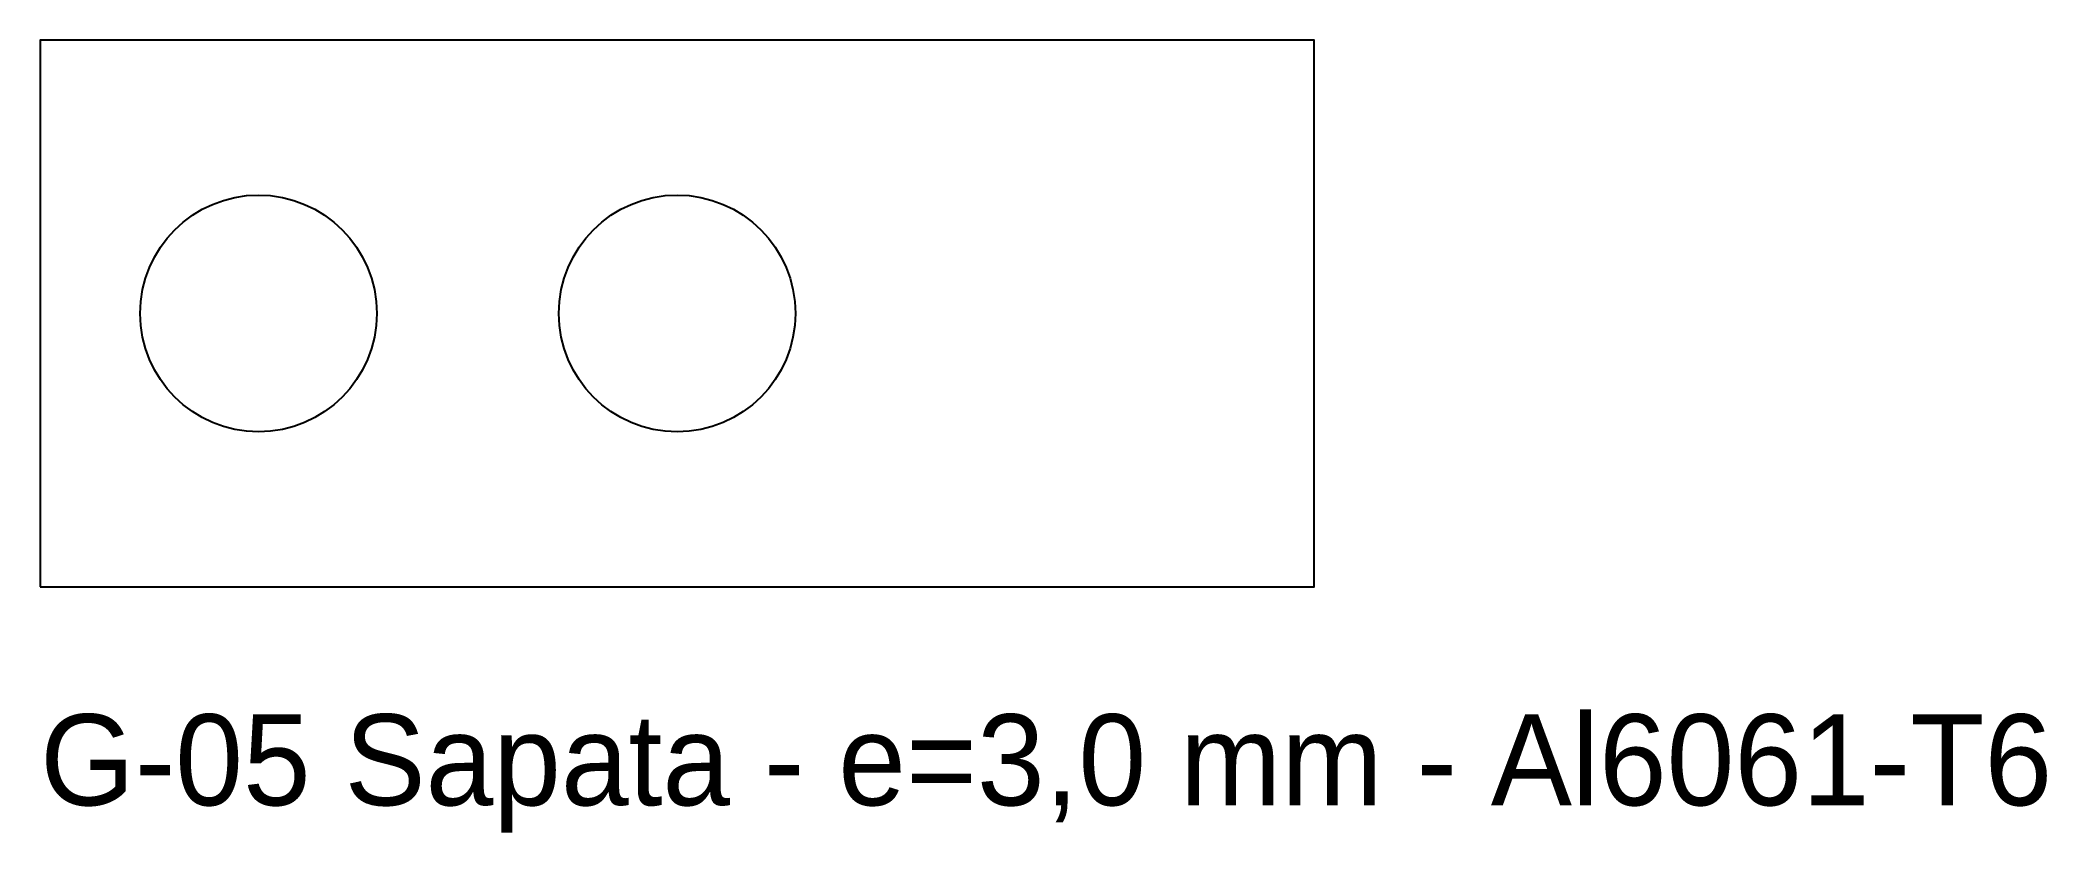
# Model space of a CAD drawing. Header units: millimetres. Extents: x 0 to 110, y -14 to 30.
import ezdxf

# ---------------------------------------------------------------- set-up
doc = ezdxf.new("R2010")
doc.units = ezdxf.units.MM

msp = doc.modelspace()

# ---------------------------------------------------------------- linework, layer by layer
at = {"layer": 'CORTE'}
msp.add_lwpolyline([(0, 0), (70, 0), (70, 30), (0, 30)], close=True, dxfattribs=at)
at = {"layer": 'FUROS'}
for centre in [(12, 15), (35, 15)]:
    msp.add_circle(centre, 6.5, dxfattribs=at)

# ---------------------------------------------------------------- texts
at = {"layer": 'GRAVAR-NAO'}
msp.add_text('G-05 Sapata - e=3,0 mm - Al6061-T6', height=5, dxfattribs=at).set_placement((0, -12))

doc.saveas('drawing.dxf')
